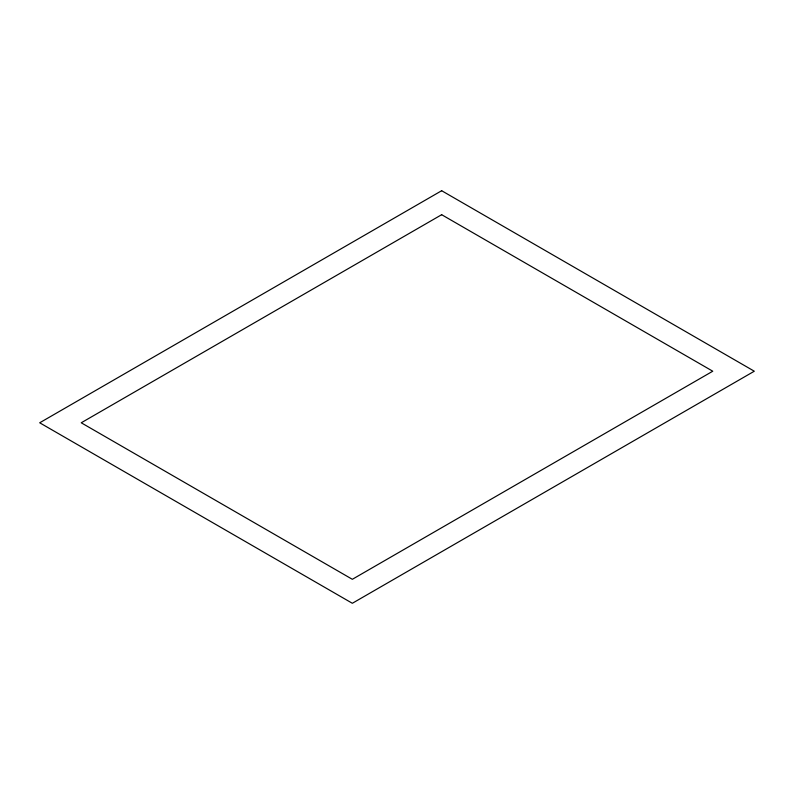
<?xml version="1.0" encoding="UTF-8"?>
<svg xmlns="http://www.w3.org/2000/svg" width="794" height="794" viewBox="0 0 794 794"><rect width="100%" height="100%" fill="white"/><g stroke="black" fill="none" stroke-linecap="round" stroke-linejoin="round"><path stroke-width="1.19" d="M441.663 190.719L39.7 422.785L352.338 603.281L754.3 371.215L441.663 190.719M441.663 214.698L81.236 422.785L352.338 579.302L712.764 371.215L441.663 214.698"/></g></svg>
